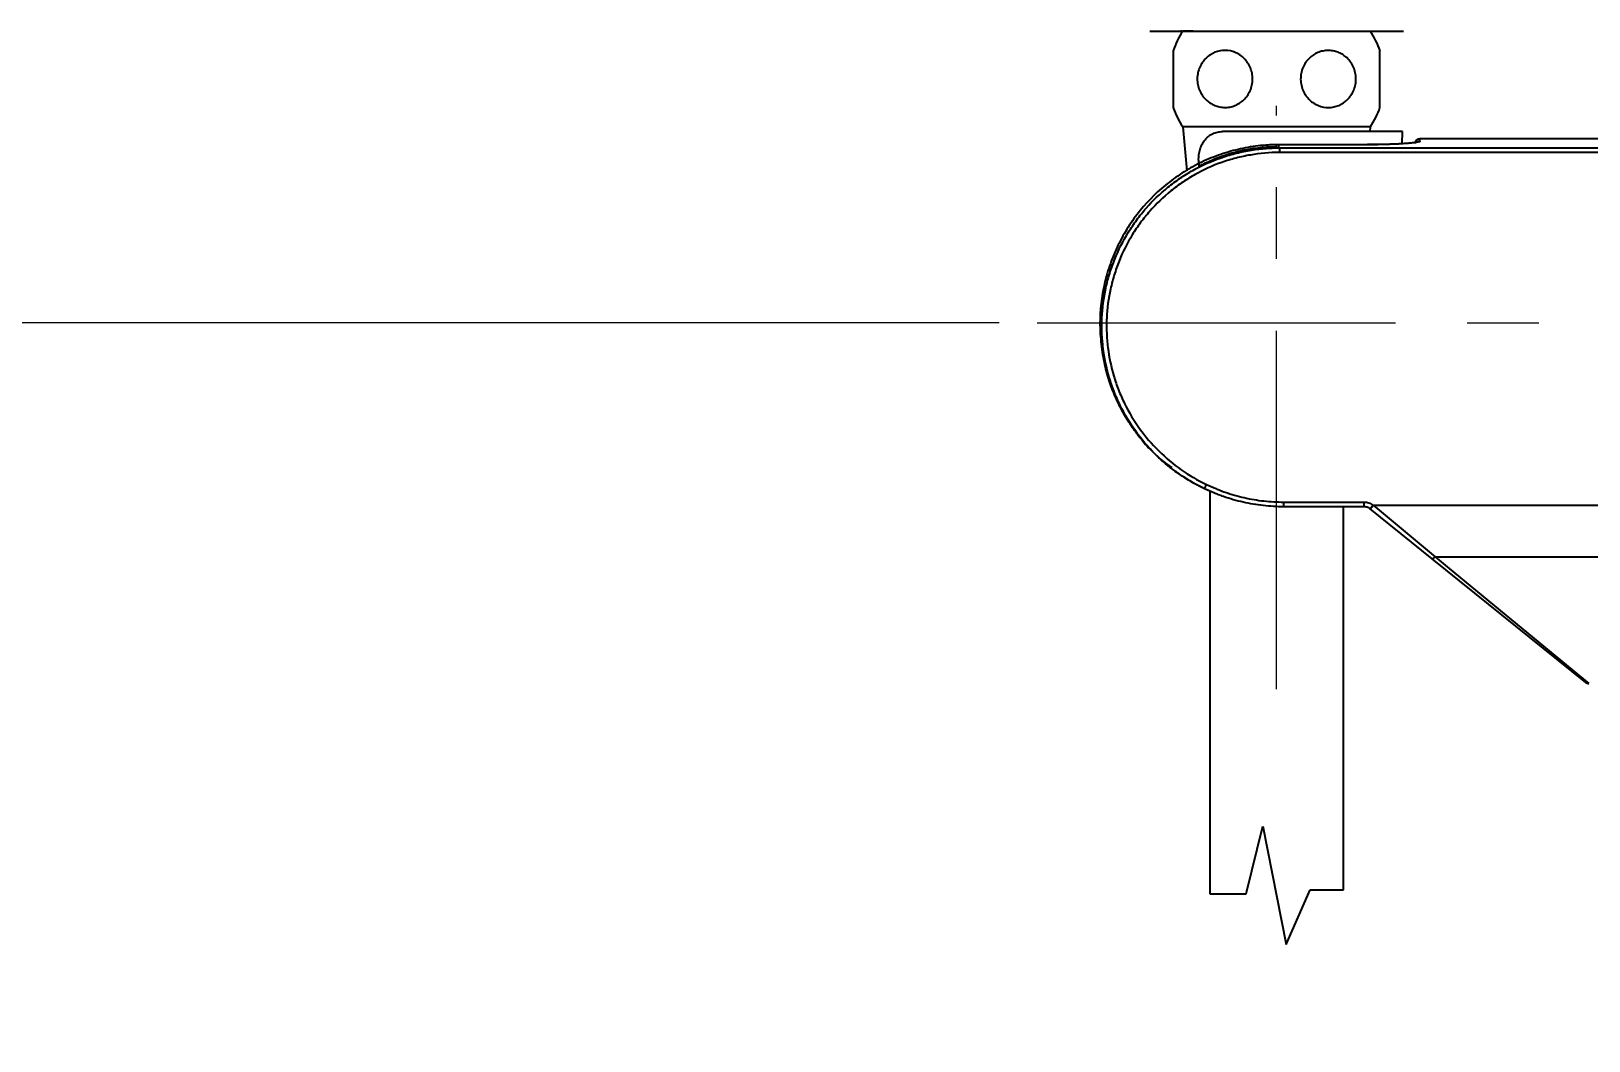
# Model space of a CAD drawing. Extents: x 1777 to 3131, y 3495 to 4487.
# Drawn here: x 2580.2 to 2743.2, y 3813.8 to 3919.4 of the extents above; entities that cross this region are included whole.
import ezdxf

# ---------------------------------------------------------------- set-up
doc = ezdxf.new("R2010")
doc.units = 0
doc.header["$LTSCALE"] = 30
doc.header["$MEASUREMENT"] = 0
doc.header["$PDMODE"] = 3
doc.header["$PDSIZE"] = -10
doc.linetypes.add('CENTER', pattern=[2, 1.25, -0.25, 0.25, -0.25])
doc.layers.get('0').update_dxf_attribs({"linetype": 'CONTINUOUS'})
doc.layers.get('DEFPOINTS').update_dxf_attribs({"linetype": 'CONTINUOUS'})
doc.layers.add('\\M+5B3DF\\M+5B4E7\\M+5CFDF', color=3, linetype='CONTINUOUS', lineweight=9)
doc.layers.add('BODY', color=7, linetype='CONTINUOUS')
doc.styles.add('Daelim Dimension', font='NanumGothic.ttf')
doc.dimstyles.new('DEFAULT', dxfattribs={"dimscale": 2, "dimtxt": 2, "dimasz": 2, "dimexe": 0, "dimexo": 2, "dimgap": 1, "dimtad": 1, "dimdec": 1, "dimzin": 9, "dimdsep": 46, "dimtxsty": 'Daelim Dimension', "dimcen": 0.5, "dimclrd": 252, "dimclre": 252, "dimclrt": 3, "dimadec": 1, "dimazin": 0, "dimtfac": 1, "dimtdec": 1, "dimtix": 1, "dimtmove": 0, "dimatfit": 3, "dimfxl": 0, "dimtolj": 1, "dimtzin": 1, "dimlwd": 9, "dimlwe": 9, "dimarcsym": 0})

# ---------------------------------------------------------------- blocks, each defined once
blk = doc.blocks.new('*D32')
at = {"color": 5, "lineweight": 9, "ltscale": 0.5}
for p, q in [((2681.45, 3888.89), (2447.38, 3888.89)), ((2449.38, 3619.83), (2449.38, 3884.89)), ((2563.64, 3615.83), (2447.38, 3615.83))]:
    blk.add_line(p, q, dxfattribs=at)
at = {"color": 5, "ltscale": 0.5}
for points in [[(2448.71, 3884.89), (2450.04, 3884.89), (2449.38, 3888.89)], [(2448.71, 3619.83), (2450.04, 3619.83), (2449.38, 3615.83)]]:
    blk.add_solid(points, dxfattribs=at)
at = {"layer": 'DEFPOINTS', "color": 0, "ltscale": 0.5}
for p in [(2449.38, 3888.89), (2685.45, 3888.89, 0), (2567.64, 3615.83)]:
    blk.add_point(p, dxfattribs=at)
at = {"color": 7, "ltscale": 0.5, "insert": (2441.93, 3752.36), "char_height": 10, "attachment_point": 5, "rotation": 90, "style": 'Daelim Dimension'}
blk.add_mtext('\\A1;1650', dxfattribs=at)

msp = doc.modelspace()

# ---------------------------------------------------------------- linework, layer by layer
at = {"color": 0}
for p, q in [((2707.32, 3829.14), (2709.05, 3836.24)), ((2709.05, 3836.24), (2711.51, 3823.83)), ((2711.51, 3823.83), (2714.01, 3829.56)), ((2714.01, 3829.56), (2717.5, 3829.56)), ((2703.5, 3829.14), (2707.32, 3829.14))]:
    msp.add_line(p, q, dxfattribs=at)
at = {"layer": '\\M+5B3DF\\M+5B4E7\\M+5CFDF', "color": 0, "lineweight": -3}
for p, q in [((2697.22, 3919.39), (2701.6, 3919.39)), ((2701.76, 3919.39), (2700.68, 3919.39)), ((2701.6, 3919.39), (2702.35, 3919.39)), ((2700.68, 3909.39), (2701.1, 3904.79)), ((2720.33, 3909.39), (2700.68, 3909.39)), ((2720.28, 3908.89), (2720.33, 3909.39)), ((2723.67, 3908.89), (2704.84, 3908.89)), ((2723.63, 3907.61), (2723.67, 3908.89)), ((2753.5, 3908.14), (2725.5, 3908.14)), ((2725.5, 3907.86), (2725.5, 3908.14)), ((2720, 3907.51), (2710.7, 3907.51)), ((2720, 3907.51), (2710.7, 3907.51)), ((2710.81, 3907.18), (2757, 3907.18)), ((2757, 3906.7), (2710.81, 3906.7)), ((2720, 3907.51), (2720, 3907.51)), ((2693.55, 3881.34), (2693.57, 3881.34)), ((2694.12, 3880.14), (2694.11, 3880.14)), ((2703.5, 3871.3), (2703.5, 3829.14)), ((2711.25, 3869.64), (2711.25, 3870.13)), ((2711.25, 3870.13), (2719.65, 3870.13)), ((2719.65, 3869.64), (2719.65, 3870.13)), ((2719.65, 3869.64), (2711.25, 3869.64)), ((2717.5, 3829.56), (2717.5, 3869.64)), ((2720.29, 3869.41), (2720.28, 3869.42)), ((2726.77, 3864.2), (2720.29, 3869.41)), ((2720.59, 3869.8), (2720.61, 3869.79)), ((2720.61, 3869.79), (2750, 3869.79)), ((2720.61, 3869.79), (2727.08, 3864.4)), ((2742.87, 3851.25), (2726.77, 3864.2)), ((2727.08, 3864.4), (2728.57, 3863.18)), ((2727.08, 3864.4), (2750, 3864.4)), ((2728.57, 3863.18), (2743.18, 3851.14))]:
    msp.add_line(p, q, dxfattribs=at)
for centre, radius, start, end in [((2708.26, 3914.39, 0), 9.08, 146.6015, 161.0835), ((2700.45, 3918.59, 0), 0.8, 74.9334, 90), ((2712.74, 3914.39, 0), 9.08, 18.929, 33.3985), ((2708.26, 3914.39, 0), 9.08, 199.2033, 213.3985), ((2712.74, 3914.39, 0), 9.08, 326.6015, 340.8052), ((2725.5, 3907.64, 0), 0.5, 90, 180)]:
    msp.add_arc(centre, radius, start, end, dxfattribs=at)
at = {"layer": '\\M+5B3DF\\M+5B4E7\\M+5CFDF', "color": 0, "lineweight": -3, "extrusion": (0, 0, -1)}
for centre, radius, start, end in [((-2720.55, 3918.59, 0), 0.8, 74.9334, 90), ((-2743.18, 3851.64, 0), 0.5, 270.2323, 308.8114)]:
    msp.add_arc(centre, radius, start, end, dxfattribs=at)
at = {"layer": '\\M+5B3DF\\M+5B4E7\\M+5CFDF', "color": 0, "lineweight": -3, "extrusion": (-4.69069e-11, 0, -1)}
for start, end in [(336.9755, 341.9793), (332.9643, 336.9081), (325.2786, 333.0311), (293.7407, 306.136)]:
    msp.add_arc((-2711.25, 3888.89, 0), 19.25, start, end, dxfattribs=at)
at = {"layer": '\\M+5B3DF\\M+5B4E7\\M+5CFDF', "color": 0, "lineweight": -3}
for centre, major_axis, ratio, start_param, end_param in [((2725.5, 3907.36), (-0.5, 0), 0.9987, 4.712389, 5.264696), ((2720.59, 3869.81), (-0.313, -0.39), 0.016148, 0, 1.550723), ((2720.61, 3869.8), (-0.313, -0.39), 0.016159, 0, 1.550709), ((2727.08, 3864.59), (-0.313, -0.39), 0.244352, 0, 1.275867)]:
    msp.add_ellipse(centre, major_axis=major_axis, ratio=ratio, start_param=start_param, end_param=end_param, dxfattribs=at)
for points, knots in [([(2702.35, 3919.39), (2703.55, 3919.39), (2704.75, 3919.39), (2707.16, 3919.39), (2708.36, 3919.39), (2710.74, 3919.39), (2711.92, 3919.39), (2713.68, 3919.39), (2714.27, 3919.39), (2715.42, 3919.39), (2716, 3919.39), (2717.1, 3919.39), (2717.64, 3919.39), (2718.42, 3919.39), (2718.68, 3919.39), (2719.18, 3919.39), (2719.42, 3919.39), (2720.12, 3919.39), (2720.56, 3919.39), (2721.15, 3919.39), (2721.34, 3919.39), (2721.7, 3919.39), (2721.87, 3919.39), (2722.34, 3919.39), (2722.61, 3919.39), (2723.05, 3919.39), (2723.24, 3919.39), (2723.52, 3919.39), (2723.62, 3919.39), (2723.75, 3919.39), (2723.78, 3919.39), (2723.78, 3919.39)], [0, 0, 0, 0, 0.125, 0.125, 0.25, 0.25, 0.375, 0.375, 0.4375, 0.4375, 0.5, 0.5, 0.5625, 0.5625, 0.59375, 0.59375, 0.625, 0.625, 0.6875, 0.6875, 0.71875, 0.71875, 0.75, 0.75, 0.8125, 0.8125, 0.875, 0.875, 0.9375, 0.9375, 1, 1, 1, 1]), ([(2699.68, 3917.38), (2699.68, 3917.38), (2699.68, 3917.36), (2699.68, 3917.29), (2699.68, 3917.24), (2699.68, 3917.11), (2699.68, 3917.02), (2699.68, 3916.82), (2699.68, 3916.7), (2699.68, 3916.44), (2699.68, 3916.29), (2699.68, 3915.97), (2699.68, 3915.79), (2699.68, 3915.42), (2699.68, 3915.23), (2699.68, 3914.82), (2699.68, 3914.61), (2699.68, 3914.2), (2699.68, 3913.99), (2699.68, 3913.59), (2699.68, 3913.39), (2699.68, 3913.01), (2699.68, 3912.84), (2699.68, 3912.51), (2699.68, 3912.36), (2699.68, 3911.96), (2699.68, 3911.75), (2699.68, 3911.48), (2699.68, 3911.41), (2699.68, 3911.41)], [0, 0, 0, 0, 0.061737, 0.061737, 0.124288, 0.124288, 0.186839, 0.186839, 0.24939, 0.24939, 0.311941, 0.311941, 0.374492, 0.374492, 0.437042, 0.437042, 0.499593, 0.499593, 0.562144, 0.562144, 0.624695, 0.624695, 0.687246, 0.687246, 0.749797, 0.749797, 0.874898, 0.874898, 1, 1, 1, 1]), ([(2703.52, 3911.89), (2703.36, 3911.99), (2703.22, 3912.11), (2702.95, 3912.38), (2702.82, 3912.53), (2702.6, 3912.86), (2702.51, 3913.03), (2702.35, 3913.41), (2702.29, 3913.61), (2702.22, 3914.01), (2702.2, 3914.22), (2702.2, 3914.63), (2702.23, 3914.84), (2702.31, 3915.24), (2702.38, 3915.44), (2702.54, 3915.81), (2702.64, 3915.98), (2702.86, 3916.31), (2702.99, 3916.45), (2703.27, 3916.72), (2703.42, 3916.83), (2703.89, 3917.13), (2704.23, 3917.27), (2704.94, 3917.39), (2705.31, 3917.39), (2706.01, 3917.25), (2706.35, 3917.11), (2706.82, 3916.8), (2706.96, 3916.68), (2707.24, 3916.41), (2707.36, 3916.26), (2707.58, 3915.93), (2707.68, 3915.76), (2707.83, 3915.38), (2707.89, 3915.19), (2707.97, 3914.78), (2707.99, 3914.57), (2707.98, 3914.16), (2707.96, 3913.95), (2707.88, 3913.55), (2707.81, 3913.35), (2707.65, 3912.98), (2707.55, 3912.81), (2707.33, 3912.48), (2707.2, 3912.34), (2706.92, 3912.07), (2706.77, 3911.95), (2706.46, 3911.75), (2706.29, 3911.67), (2705.95, 3911.54), (2705.78, 3911.49), (2705.42, 3911.42), (2705.24, 3911.41), (2704.89, 3911.41), (2704.71, 3911.43), (2704.35, 3911.5), (2704.18, 3911.56), (2703.84, 3911.7), (2703.68, 3911.78), (2703.52, 3911.89)], [0, 0, 0, 0, 0.03125, 0.03125, 0.0625, 0.0625, 0.09375, 0.09375, 0.125, 0.125, 0.15625, 0.15625, 0.1875, 0.1875, 0.21875, 0.21875, 0.25, 0.25, 0.28125, 0.28125, 0.3125, 0.3125, 0.375, 0.375, 0.4375, 0.4375, 0.5, 0.5, 0.53125, 0.53125, 0.5625, 0.5625, 0.59375, 0.59375, 0.625, 0.625, 0.65625, 0.65625, 0.6875, 0.6875, 0.71875, 0.71875, 0.75, 0.75, 0.78125, 0.78125, 0.8125, 0.8125, 0.84375, 0.84375, 0.875, 0.875, 0.90625, 0.90625, 0.9375, 0.9375, 0.96875, 0.96875, 1, 1, 1, 1]), ([(2717.49, 3911.89), (2717.17, 3911.68), (2716.84, 3911.54), (2716.12, 3911.39), (2715.77, 3911.39), (2715.05, 3911.52), (2714.72, 3911.65), (2714.08, 3912.05), (2713.8, 3912.31), (2713.46, 3912.79), (2713.36, 3912.97), (2713.2, 3913.33), (2713.14, 3913.53), (2713.05, 3913.93), (2713.02, 3914.14), (2713.02, 3914.55), (2713.03, 3914.76), (2713.11, 3915.16), (2713.17, 3915.36), (2713.32, 3915.74), (2713.42, 3915.92), (2713.63, 3916.25), (2713.76, 3916.4), (2714.03, 3916.67), (2714.18, 3916.79), (2714.49, 3917), (2714.65, 3917.09), (2714.99, 3917.23), (2715.17, 3917.28), (2715.52, 3917.35), (2715.7, 3917.37), (2716.06, 3917.38), (2716.24, 3917.36), (2716.59, 3917.3), (2716.76, 3917.25), (2717.1, 3917.12), (2717.27, 3917.04), (2717.58, 3916.84), (2717.73, 3916.72), (2718.01, 3916.46), (2718.14, 3916.31), (2718.36, 3915.99), (2718.46, 3915.82), (2718.63, 3915.45), (2718.69, 3915.25), (2718.78, 3914.85), (2718.8, 3914.65), (2718.81, 3914.23), (2718.79, 3914.02), (2718.71, 3913.62), (2718.66, 3913.42), (2718.5, 3913.04), (2718.41, 3912.87), (2718.19, 3912.53), (2718.06, 3912.38), (2717.79, 3912.11), (2717.64, 3911.99), (2717.49, 3911.89)], [0, 0, 0, 0, 0.0625, 0.0625, 0.125, 0.125, 0.1875, 0.1875, 0.25, 0.25, 0.28125, 0.28125, 0.3125, 0.3125, 0.34375, 0.34375, 0.375, 0.375, 0.40625, 0.40625, 0.4375, 0.4375, 0.46875, 0.46875, 0.5, 0.5, 0.53125, 0.53125, 0.5625, 0.5625, 0.59375, 0.59375, 0.625, 0.625, 0.65625, 0.65625, 0.6875, 0.6875, 0.71875, 0.71875, 0.75, 0.75, 0.78125, 0.78125, 0.8125, 0.8125, 0.84375, 0.84375, 0.875, 0.875, 0.90625, 0.90625, 0.9375, 0.9375, 0.96875, 0.96875, 1, 1, 1, 1]), ([(2721.32, 3911.41), (2721.32, 3911.41), (2721.32, 3911.48), (2721.32, 3911.75), (2721.32, 3911.95), (2721.32, 3912.35), (2721.32, 3912.5), (2721.32, 3912.82), (2721.32, 3913), (2721.32, 3913.37), (2721.32, 3913.56), (2721.32, 3913.97), (2721.32, 3914.18), (2721.32, 3914.59), (2721.32, 3914.8), (2721.32, 3915.2), (2721.32, 3915.4), (2721.32, 3915.77), (2721.32, 3915.95), (2721.32, 3916.27), (2721.32, 3916.42), (2721.32, 3916.69), (2721.32, 3916.81), (2721.32, 3917.01), (2721.32, 3917.1), (2721.32, 3917.24), (2721.32, 3917.29), (2721.32, 3917.36), (2721.32, 3917.38), (2721.32, 3917.38), (2721.32, 3917.38), (2721.32, 3917.38)], [0, 0, 0, 0, 0.124897, 0.124897, 0.249794, 0.249794, 0.312243, 0.312243, 0.374692, 0.374692, 0.43714, 0.43714, 0.499589, 0.499589, 0.562037, 0.562037, 0.624486, 0.624486, 0.686935, 0.686935, 0.749383, 0.749383, 0.811832, 0.811832, 0.87428, 0.87428, 0.936729, 0.936729, 0.999178, 0.999178, 1, 1, 1, 1]), ([(2702.34, 3905.89), (2702.34, 3906.09), (2702.35, 3906.29), (2702.4, 3906.67), (2702.44, 3906.86), (2702.55, 3907.23), (2702.63, 3907.4), (2702.8, 3907.73), (2702.9, 3907.88), (2703.12, 3908.16), (2703.24, 3908.28), (2703.52, 3908.5), (2703.67, 3908.59), (2703.98, 3908.74), (2704.14, 3908.8), (2704.49, 3908.87), (2704.66, 3908.89), (2704.84, 3908.89)], [0, 0, 0, 0, 0.125, 0.125, 0.25, 0.25, 0.375, 0.375, 0.5, 0.5, 0.625, 0.625, 0.75, 0.75, 0.875, 0.875, 1, 1, 1, 1]), ([(2725.5, 3907.86), (2725.5, 3907.84), (2725.47, 3907.82), (2725.33, 3907.78), (2725.22, 3907.76), (2724.95, 3907.72), (2724.78, 3907.7), (2724.38, 3907.66), (2724.15, 3907.64), (2723.64, 3907.61), (2723.36, 3907.59), (2722.76, 3907.56), (2722.44, 3907.55), (2721.94, 3907.54), (2721.77, 3907.53), (2721.43, 3907.52), (2721.25, 3907.52), (2720.72, 3907.51), (2720.37, 3907.51), (2720, 3907.51)], [0, 0, 0, 0, 0.125, 0.125, 0.25, 0.25, 0.375, 0.375, 0.5, 0.5, 0.625, 0.625, 0.75, 0.75, 0.8125, 0.8125, 0.875, 0.875, 1, 1, 1, 1]), ([(2725.25, 3907.79), (2725.25, 3907.79), (2725.23, 3907.78), (2725.06, 3907.74), (2724.56, 3907.68), (2723.64, 3907.61), (2722.37, 3907.55), (2721.11, 3907.52), (2720.31, 3907.52), (2720, 3907.52)], [0, 0, 0, 0, 0.033823, 0.136574, 0.300692, 0.492679, 0.68591, 0.883318, 1, 1, 1, 1]), ([(2710.7, 3907.51), (2710.62, 3907.51), (2710.52, 3907.51), (2710.34, 3907.51), (2710.08, 3907.5), (2709.81, 3907.49), (2709.27, 3907.46), (2708.92, 3907.43), (2707.86, 3907.31), (2707.16, 3907.18), (2705.78, 3906.86), (2705.09, 3906.66), (2703.74, 3906.17), (2703.08, 3905.9), (2701.81, 3905.27), (2701.19, 3904.92), (2700.3, 3904.34), (2700, 3904.14), (2699.42, 3903.72), (2699.14, 3903.5), (2697.75, 3902.36), (2696.77, 3901.34), (2695.68, 3899.93), (2695.47, 3899.64), (2695.07, 3899.05), (2694.88, 3898.74), (2694.32, 3897.82), (2693.99, 3897.19), (2693.41, 3895.9), (2693.15, 3895.24), (2692.82, 3894.22), (2692.72, 3893.88), (2692.54, 3893.19), (2692.46, 3892.83), (2692.1, 3891.08), (2691.98, 3889.66), (2692.05, 3887.53), (2692.11, 3886.81), (2692.31, 3885.39), (2692.45, 3884.69), (2692.64, 3883.99)], [0, 0, 0, 0, 0.007813, 0.007813, 0.015625, 0.03125, 0.03125, 0.0625, 0.0625, 0.125, 0.125, 0.1875, 0.1875, 0.25, 0.25, 0.3125, 0.3125, 0.34375, 0.34375, 0.375, 0.375, 0.5, 0.5, 0.53125, 0.53125, 0.5625, 0.5625, 0.625, 0.625, 0.6875, 0.6875, 0.71875, 0.71875, 0.75, 0.75, 0.875, 0.875, 0.9375, 0.9375, 1, 1, 1, 1]), ([(2702.95, 3871.53), (2701.99, 3871.98), (2701.08, 3872.52), (2699.37, 3873.72), (2698.56, 3874.39), (2697.05, 3875.88), (2696.37, 3876.68), (2695.15, 3878.38), (2694.61, 3879.28), (2693.9, 3880.7), (2693.69, 3881.19), (2693.31, 3882.17), (2693.14, 3882.66), (2692.69, 3884.17), (2692.47, 3885.19), (2692.28, 3886.77), (2692.24, 3887.3), (2692.2, 3888.35), (2692.2, 3888.88), (2692.27, 3890.44), (2692.41, 3891.48), (2692.75, 3893.04), (2692.88, 3893.55), (2693.19, 3894.55), (2693.37, 3895.05), (2693.96, 3896.5), (2694.43, 3897.44), (2695.26, 3898.79), (2695.56, 3899.23), (2696.19, 3900.08), (2696.51, 3900.49), (2697.55, 3901.67), (2698.31, 3902.39), (2699.54, 3903.39), (2699.97, 3903.71), (2700.84, 3904.3), (2701.29, 3904.57), (2702.66, 3905.34), (2703.61, 3905.77), (2705.11, 3906.3), (2705.62, 3906.45), (2706.64, 3906.72), (2707.66, 3906.94), (2708.7, 3907.07), (2709.49, 3907.14), (2709.75, 3907.16), (2710.15, 3907.17), (2710.28, 3907.18), (2710.54, 3907.18), (2710.68, 3907.18), (2710.81, 3907.18)], [0, 0, 0, 0, 0.0625, 0.0625, 0.125, 0.125, 0.1875, 0.1875, 0.25, 0.25, 0.28125, 0.28125, 0.3125, 0.3125, 0.375, 0.375, 0.40625, 0.40625, 0.4375, 0.4375, 0.5, 0.5, 0.53125, 0.53125, 0.5625, 0.5625, 0.625, 0.625, 0.65625, 0.65625, 0.6875, 0.6875, 0.75, 0.75, 0.78125, 0.78125, 0.8125, 0.8125, 0.875, 0.875, 0.90625, 0.90625, 0.9375, 0.96875, 0.96875, 0.984375, 0.984375, 0.992187, 0.992187, 1, 1, 1, 1]), ([(2710.81, 3906.7), (2709.78, 3906.7), (2708.76, 3906.61), (2707.25, 3906.35), (2706.75, 3906.25), (2705.76, 3905.99), (2705.26, 3905.84), (2703.8, 3905.32), (2702.87, 3904.9), (2701.54, 3904.15), (2701.1, 3903.88), (2700.26, 3903.31), (2699.84, 3903), (2698.64, 3902.03), (2697.9, 3901.32), (2696.89, 3900.17), (2696.57, 3899.77), (2695.96, 3898.95), (2695.67, 3898.52), (2694.86, 3897.21), (2694.4, 3896.29), (2693.83, 3894.87), (2693.66, 3894.39), (2693.36, 3893.41), (2693.23, 3892.92), (2692.9, 3891.4), (2692.77, 3890.39), (2692.7, 3888.86), (2692.7, 3888.35), (2692.74, 3887.33), (2692.78, 3886.81), (2692.97, 3885.28), (2693.18, 3884.28), (2693.61, 3882.81), (2693.78, 3882.33), (2694.15, 3881.38), (2694.36, 3880.91), (2695.04, 3879.52), (2695.57, 3878.64), (2696.76, 3876.99), (2697.43, 3876.21), (2698.9, 3874.76), (2699.68, 3874.1), (2701.35, 3872.93), (2702.23, 3872.41), (2703.16, 3871.97)], [0, 0, 0, 0, 0.0625, 0.0625, 0.09375, 0.09375, 0.125, 0.125, 0.1875, 0.1875, 0.21875, 0.21875, 0.25, 0.25, 0.3125, 0.3125, 0.34375, 0.34375, 0.375, 0.375, 0.4375, 0.4375, 0.46875, 0.46875, 0.5, 0.5, 0.5625, 0.5625, 0.59375, 0.59375, 0.625, 0.625, 0.6875, 0.6875, 0.71875, 0.71875, 0.75, 0.75, 0.8125, 0.8125, 0.875, 0.875, 0.9375, 0.9375, 1, 1, 1, 1]), ([(2702.35, 3905.25), (2702.58, 3905.37), (2702.81, 3905.49), (2703.3, 3905.72), (2703.54, 3905.83), (2704.05, 3906.05), (2704.31, 3906.15), (2704.84, 3906.35), (2705.11, 3906.44), (2705.67, 3906.61), (2705.96, 3906.7), (2706.29, 3906.78), (2706.32, 3906.79), (2706.4, 3906.81), (2706.43, 3906.82), (2706.55, 3906.84), (2706.77, 3906.9), (2706.99, 3906.94), (2707.45, 3907.04), (2707.75, 3907.09), (2708.37, 3907.18), (2708.68, 3907.21), (2709.15, 3907.26), (2709.31, 3907.27), (2709.63, 3907.29), (2709.79, 3907.29), (2710.16, 3907.31), (2710.36, 3907.31), (2710.57, 3907.31)], [0, 0, 0, 0, 0.103713, 0.103713, 0.207426, 0.207426, 0.311139, 0.311139, 0.414852, 0.414852, 0.518565, 0.518565, 0.531529, 0.531529, 0.544493, 0.544493, 0.570421, 0.622278, 0.622278, 0.72599, 0.72599, 0.829703, 0.829703, 0.88156, 0.88156, 0.933416, 0.933416, 1, 1, 1, 1]), ([(2710.81, 3907.18), (2710.8, 3907.19), (2710.79, 3907.22), (2710.76, 3907.27), (2710.74, 3907.33), (2710.72, 3907.41), (2710.71, 3907.47), (2710.7, 3907.5), (2710.7, 3907.51)], [0, 0, 0, 0, 0.090293, 0.267592, 0.463771, 0.681769, 0.925894, 1, 1, 1, 1]), ([(2710.81, 3907.18), (2710.81, 3907.18), (2710.81, 3907.16), (2710.81, 3907.11), (2710.81, 3907.07), (2710.81, 3906.98), (2710.81, 3906.93), (2710.81, 3906.82), (2710.81, 3906.76), (2710.81, 3906.7)], [0, 0, 0, 0, 0.25, 0.25, 0.5, 0.5, 0.75, 0.75, 1, 1, 1, 1]), ([(2702.34, 3905.89), (2702.34, 3905.78), (2702.34, 3905.68), (2702.35, 3905.46), (2702.35, 3905.35), (2702.35, 3905.25)], [0, 0, 0, 0, 0.5, 0.5, 1, 1, 1, 1]), ([(2693.55, 3881.34), (2693.54, 3881.36), (2693.52, 3881.41), (2693.49, 3881.47), (2693.47, 3881.53), (2693.44, 3881.59), (2693.41, 3881.66), (2693.39, 3881.72), (2693.36, 3881.78), (2693.34, 3881.85), (2693.31, 3881.91), (2693.29, 3881.98), (2693.26, 3882.04), (2693.24, 3882.11), (2693.21, 3882.17), (2693.19, 3882.24), (2693.17, 3882.3), (2693.14, 3882.37), (2693.12, 3882.43), (2693.1, 3882.5), (2693.07, 3882.56), (2693.05, 3882.63), (2693.03, 3882.7), (2693.01, 3882.76), (2692.98, 3882.83), (2692.96, 3882.9), (2692.94, 3882.96), (2692.92, 3883.03), (2692.9, 3883.1), (2692.87, 3883.16), (2692.85, 3883.23), (2692.83, 3883.3), (2692.81, 3883.37), (2692.79, 3883.44), (2692.77, 3883.51), (2692.75, 3883.57), (2692.73, 3883.64), (2692.71, 3883.71), (2692.69, 3883.78), (2692.68, 3883.85), (2692.66, 3883.92), (2692.64, 3883.97), (2692.64, 3883.99)], [0, 0, 0, 0, 0.024134, 0.048311, 0.072533, 0.0968, 0.12111, 0.145465, 0.169864, 0.194308, 0.218796, 0.243328, 0.267905, 0.292526, 0.317191, 0.341901, 0.366656, 0.391454, 0.416298, 0.441186, 0.466118, 0.491095, 0.516116, 0.541182, 0.566292, 0.591447, 0.616647, 0.641891, 0.66718, 0.692513, 0.717891, 0.743314, 0.768781, 0.794293, 0.81985, 0.845451, 0.871098, 0.896789, 0.922524, 0.948305, 0.97413, 1, 1, 1, 1]), ([(2695.35, 3878.04), (2695.31, 3878.1), (2695.19, 3878.28), (2695.04, 3878.51), (2694.92, 3878.71), (2694.84, 3878.83), (2694.77, 3878.95), (2694.7, 3879.07), (2694.62, 3879.19), (2694.56, 3879.31), (2694.49, 3879.43), (2694.42, 3879.55), (2694.35, 3879.67), (2694.29, 3879.79), (2694.23, 3879.91), (2694.17, 3880.03), (2694.13, 3880.1), (2694.11, 3880.14)], [0, 0, 0, 0, 0.092809, 0.26619, 0.325272, 0.383914, 0.442117, 0.49988, 0.557203, 0.614088, 0.670533, 0.72654, 0.782109, 0.837239, 0.89193, 0.946184, 1, 1, 1, 1]), ([(2697.57, 3875.35), (2697.52, 3875.4), (2697.3, 3875.63), (2696.91, 3876.05), (2696.42, 3876.62), (2696.02, 3877.12), (2695.7, 3877.54), (2695.51, 3877.82), (2695.39, 3877.99), (2695.35, 3878.04)], [0, 0, 0, 0, 0.057496, 0.273517, 0.490016, 0.707009, 0.825, 0.944554, 1, 1, 1, 1]), ([(2695.37, 3878.06), (2695.63, 3877.66), (2696.27, 3876.76), (2696.99, 3875.92), (2697.43, 3875.48)], [0, 0, 0, 0, 0.434902, 1, 1, 1, 1]), ([(2702.95, 3871.53), (2702.93, 3871.54), (2702.88, 3871.56), (2702.82, 3871.59), (2702.76, 3871.62), (2702.69, 3871.65), (2702.63, 3871.68), (2702.56, 3871.72), (2702.5, 3871.75), (2702.44, 3871.78), (2702.37, 3871.81), (2702.31, 3871.85), (2702.25, 3871.88), (2702.18, 3871.91), (2702.12, 3871.95), (2702.06, 3871.98), (2702, 3872.01), (2701.6, 3872.24), (2700.87, 3872.67), (2699.85, 3873.37), (2698.88, 3874.13), (2698.2, 3874.74), (2697.84, 3875.09), (2697.78, 3875.15)], [0, 0, 0, 0, 0.011177, 0.022355, 0.033535, 0.044716, 0.055899, 0.067084, 0.07827, 0.089458, 0.100647, 0.111838, 0.12303, 0.134225, 0.14542, 0.156618, 0.167817, 0.179018, 0.372036, 0.566135, 0.761366, 0.957778, 1, 1, 1, 1]), ([(2702.95, 3871.53), (2702.95, 3871.53), (2702.95, 3871.53), (2702.96, 3871.54), (2702.96, 3871.55), (2702.97, 3871.57), (2702.98, 3871.58), (2702.99, 3871.62), (2703, 3871.63), (2703.02, 3871.67), (2703.03, 3871.7), (2703.06, 3871.74), (2703.07, 3871.77), (2703.09, 3871.82), (2703.11, 3871.85), (2703.14, 3871.91), (2703.15, 3871.94), (2703.16, 3871.97)], [0, 0, 0, 0, 0.125, 0.125, 0.25, 0.25, 0.375, 0.375, 0.5, 0.5, 0.625, 0.625, 0.75, 0.75, 0.875, 0.875, 1, 1, 1, 1]), ([(2703.16, 3871.97), (2703.48, 3871.81), (2703.8, 3871.67), (2704.29, 3871.47), (2704.53, 3871.38), (2704.78, 3871.28), (2704.94, 3871.22), (2705.03, 3871.19), (2705.77, 3870.94), (2706.44, 3870.74), (2707.79, 3870.44), (2708.48, 3870.32), (2709.86, 3870.17), (2710.55, 3870.13), (2711.25, 3870.13)], [0, 0, 0, 0, 0.125, 0.125, 0.1875, 0.21875, 0.21875, 0.25, 0.25, 0.5, 0.5, 0.75, 0.75, 1, 1, 1, 1]), ([(2711.25, 3869.64), (2710.53, 3869.64), (2709.82, 3869.68), (2708.4, 3869.84), (2707.7, 3869.96), (2706.31, 3870.27), (2705.63, 3870.47), (2704.86, 3870.73), (2704.78, 3870.77), (2704.61, 3870.83), (2704.35, 3870.92), (2704.1, 3871.02), (2703.6, 3871.22), (2703.27, 3871.37), (2702.95, 3871.53)], [0, 0, 0, 0, 0.25, 0.25, 0.5, 0.5, 0.75, 0.75, 0.78125, 0.78125, 0.8125, 0.875, 0.875, 1, 1, 1, 1]), ([(2719.65, 3870.13), (2719.74, 3870.13), (2719.82, 3870.12), (2719.99, 3870.09), (2720.07, 3870.07), (2720.23, 3870.02), (2720.38, 3869.95), (2720.52, 3869.85), (2720.59, 3869.8)], [0, 0, 0, 0, 0.25, 0.25, 0.5, 0.5, 0.75, 1, 1, 1, 1]), ([(2720.28, 3869.42), (2720.23, 3869.46), (2720.19, 3869.49), (2720.09, 3869.54), (2720.04, 3869.57), (2719.93, 3869.6), (2719.87, 3869.62), (2719.76, 3869.64), (2719.71, 3869.64), (2719.65, 3869.64)], [0, 0, 0, 0, 0.25, 0.25, 0.5, 0.5, 0.75, 0.75, 1, 1, 1, 1]), ([(2742.87, 3851.25), (2742.91, 3851.22), (2742.96, 3851.19), (2743.07, 3851.15), (2743.12, 3851.14), (2743.18, 3851.14)], [0, 0, 0, 0, 0.5, 0.5, 1, 1, 1, 1])]:
    msp.add_open_spline(points, degree=3, knots=knots, dxfattribs=at)
for points in [[(2694.12, 3880.14), (2693.92, 3880.54), (2693.74, 3880.94), (2693.57, 3881.34)], [(2698.22, 3874.73), (2698.63, 3874.37), (2699.06, 3874.05), (2699.52, 3873.74)]]:
    msp.add_open_spline(points, degree=3, dxfattribs=at)
at = {"layer": 'BODY', "color": 1, "linetype": 'CENTER', "lineweight": 5}
for p, q in [((2710.5, 3850.56), (2710.5, 3911.57)), ((2685.45, 3888.89, 0), (2744.44, 3888.89, 0))]:
    msp.add_line(p, q, dxfattribs=at)

# ---------------------------------------------------------------- dimensions: what is measured, and where the dimension line sits
at = {"color": 5, "ltscale": 0.5}
dim = msp.add_linear_dim(base=(2449.38, 3888.89), p1=(2567.64, 3615.83), p2=(2685.45, 3888.89, 0), angle=90, text='1650', dimstyle='DEFAULT', override={"dimtxt": 5, "dimexe": 1, "dimdec": 0, "dimclrd": 5, "dimclre": 5, "dimclrt": 7}, dxfattribs=at)
dim.commit()
dim.dimension.update_dxf_attribs({"geometry": '*D32', "text_midpoint": (2441.93, 3752.36)})

doc.saveas('drawing.dxf')
